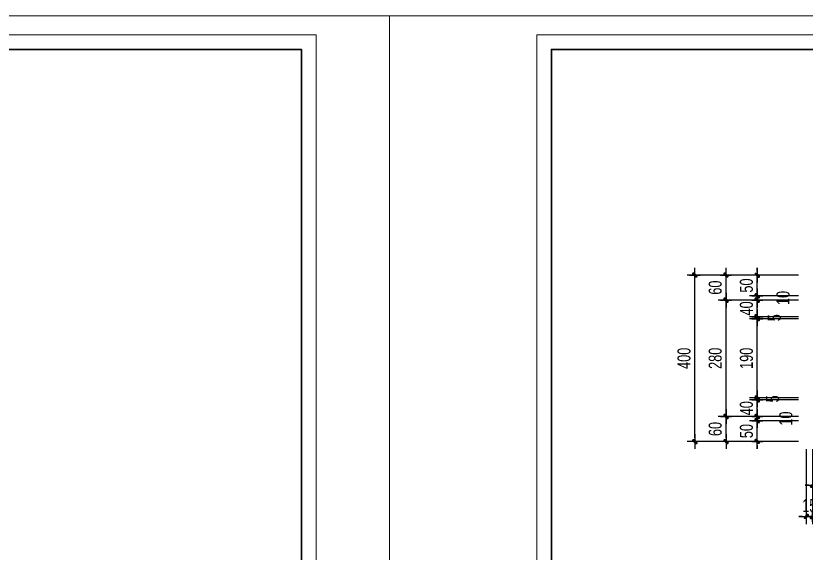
# Model space of a CAD drawing. Header units: inches. Extents: x 88947 to 296847, y 35049 to 161062.
# Drawn here: x 220800 to 224600, y 74469 to 77053 of the extents above; entities that cross this region are included whole.
import ezdxf

# ---------------------------------------------------------------- set-up
doc = ezdxf.new("R2010")
doc.units = ezdxf.units.IN
doc.header["$MEASUREMENT"] = 0
doc.header["$PDMODE"] = 1
for name, color, linetype, lineweight in [('A-Dims', 145, 'Continuous', 25), ('A-Text', 30, 'Continuous', 9), ('A-Wall', 2, 'Continuous', 35), ('DIM', 7, 'Continuous', 25), ('KHUNG 2', 144, 'Continuous', 18), ('NETMANH', 192, 'Continuous', 18)]:
    doc.layers.add(name, color=color, linetype=linetype, lineweight=lineweight)
doc.styles.add('VNI-HELVE-CONDENSE', font='VNARIAL.TTF', dxfattribs={"width": 0.7})
doc.dimstyles.new('TAS-25', dxfattribs={"dimscale": 25, "dimtxt": 2.5, "dimasz": 0.7, "dimexe": 1.5, "dimexo": 1.5, "dimgap": 0.8, "dimtad": 1, "dimdec": 0, "dimlfac": 0.5, "dimzin": 3, "dimdsep": 46, "dimtxsty": 'VNI-HELVE-CONDENSE', "dimblk": 'TICK', "dimcen": 2.5, "dimclrt": 71, "dimazin": 2, "dimtfac": 0.75, "dimtdec": 0, "dimtix": 1, "dimtmove": 2, "dimatfit": 2, "dimldrblk": 'TICK123', "dimfxl": 1.5, "dimtolj": 1, "dimtzin": 0, "dimarcsym": 0})

# ---------------------------------------------------------------- blocks, each defined once
blk = doc.blocks.new('khung ten')
at = {"layer": 'A-Wall', "ltscale": 0.7}
blk.add_lwpolyline([(267204, -219099), (305804, -219099), (305804, -190799), (267204, -190799)], close=True, dxfattribs=at)
at = {"layer": 'KHUNG 2', "ltscale": 0.7}
blk.add_lwpolyline([(267004, -219299), (306004, -219299), (306004, -190599), (267004, -190599)], close=True, dxfattribs=at)
at = {"layer": 'NETMANH', "ltscale": 0.7}
blk.add_lwpolyline([(265004, -220042), (307004, -220042), (307004, -190342), (265004, -190342)], close=True, dxfattribs=at)
blk = doc.blocks.new('TICK')
at = {"layer": 'A-Dims', "color": 1}
for p, q in [((-2, 0), (2, 0)), ((0, 1.5), (0, -1.5))]:
    blk.add_line(p, q, dxfattribs=at)
at = {"layer": 'A-Dims', "color": 1, "const_width": 0.788}
blk.add_lwpolyline([(-0.33, -0.35), (0.38, 0.38)], dxfattribs=at)
at = {"layer": 'A-Dims', "color": 1, "const_width": 0.394}
for points in [[(0.24, 0.52, -0.414214), (0.52, 0.52, -1)], [(0.52, 0.52, -0.414214), (0.52, 0.24, -1)], [(-0.47, -0.21, 0.414214), (-0.47, -0.49, 1)], [(-0.47, -0.49, 0.414214), (-0.19, -0.49, 1)]]:
    blk.add_lwpolyline(points, format="xyb", dxfattribs=at)
blk = doc.blocks.new('*D1478')
at = {"layer": 'Defpoints', "color": 0}
for p in [(224600.4, 75006.3), (224630.4, 75006.3), (224630.4, 74645.7)]:
    blk.add_point(p, dxfattribs=at)
at = {"layer": 'DIM', "color": 0, "lineweight": -2}
for p, q in [((224600.4, 74968.8), (224600.4, 74608.2)), ((224630.4, 74968.8), (224630.4, 74608.2)), ((224582.9, 74645.7), (224565.4, 74645.7)), ((224600.4, 74645.7), (224630.4, 74645.7)), ((224647.9, 74645.7), (224665.4, 74645.7))]:
    blk.add_line(p, q, dxfattribs=at)
at = {"layer": 'DIM', "color": 0, "lineweight": -2, "xscale": 17.5, "yscale": 17.5, "zscale": 17.5}
blk.add_blockref('TICK', (224600.4, 74645.7), dxfattribs=at)
at = {"layer": 'DIM', "color": 0, "lineweight": -2, "xscale": 17.5, "yscale": 17.5, "zscale": 17.5, "rotation": 180}
blk.add_blockref('TICK', (224630.4, 74645.7), dxfattribs=at)
at = {"layer": 'DIM', "color": 71, "insert": (224615.4, 74697.6), "char_height": 62.5, "attachment_point": 5, "style": 'VNI-HELVE-CONDENSE'}
blk.add_mtext('\\A1;15', dxfattribs=at)
blk = doc.blocks.new('TICK123')
at = {"layer": 'A-Dims', "color": 1}
blk.add_lwpolyline([(0.05, 0, 0, 0.84, 0), (-2.11, 0, 8.4, 8.4, 0)], format="xyseb", dxfattribs=at)
blk = doc.blocks.new('*D1479')
at = {"layer": 'Defpoints', "color": 0}
for p in [(224630.4, 75006.3), (224690.4, 75006.3), (224690.4, 74795.7)]:
    blk.add_point(p, dxfattribs=at)
at = {"layer": 'DIM', "color": 0, "lineweight": -2}
for p, q in [((224630.4, 74968.8), (224630.4, 74758.2)), ((224690.4, 74968.8), (224690.4, 74758.2)), ((224612.9, 74795.7), (224595.4, 74795.7)), ((224630.4, 74795.7), (224690.4, 74795.7)), ((224707.9, 74795.7), (224725.4, 74795.7))]:
    blk.add_line(p, q, dxfattribs=at)
at = {"layer": 'DIM', "color": 0, "lineweight": -2, "xscale": 17.5, "yscale": 17.5, "zscale": 17.5}
blk.add_blockref('TICK', (224630.4, 74795.7), dxfattribs=at)
at = {"layer": 'DIM', "color": 0, "lineweight": -2, "xscale": 17.5, "yscale": 17.5, "zscale": 17.5, "rotation": 180}
blk.add_blockref('TICK', (224690.4, 74795.7), dxfattribs=at)
at = {"layer": 'DIM', "color": 71, "insert": (224660.4, 74847.6), "char_height": 62.5, "attachment_point": 5, "style": 'VNI-HELVE-CONDENSE'}
blk.add_mtext('\\A1;30', dxfattribs=at)
blk = doc.blocks.new('*D1690')
at = {"layer": 'Defpoints', "color": 0}
for p in [(224364.9, 75106.3), (224600.4, 75106.3), (224600.4, 75006.3)]:
    blk.add_point(p, dxfattribs=at)
at = {"layer": 'DIM', "color": 0, "lineweight": -2}
for p, q in [((224562.9, 75106.3), (224327.4, 75106.3)), ((224364.9, 75123.8), (224364.9, 75141.3)), ((224364.9, 75006.3), (224364.9, 75106.3)), ((224562.9, 75006.3), (224327.4, 75006.3)), ((224364.9, 74988.8), (224364.9, 74971.3))]:
    blk.add_line(p, q, dxfattribs=at)
at = {"layer": 'DIM', "color": 0, "lineweight": -2, "xscale": 17.5, "yscale": 17.5, "zscale": 17.5}
for p, rotation in [((224364.9, 75106.3), 270), ((224364.9, 75006.3), 90)]:
    blk.add_blockref('TICK', p, dxfattribs=dict(at, rotation=rotation))
at = {"layer": 'DIM', "color": 71, "insert": (224313.1, 75056.3), "char_height": 62.5, "attachment_point": 5, "rotation": 90, "style": 'VNI-HELVE-CONDENSE'}
blk.add_mtext('\\A1;50', dxfattribs=at)
blk = doc.blocks.new('*D1691')
at = {"layer": 'Defpoints', "color": 0}
for p in [(224364.9, 75126.3), (224600.4, 75126.3), (224600.4, 75106.3)]:
    blk.add_point(p, dxfattribs=at)
at = {"layer": 'DIM', "color": 0, "lineweight": -2}
for p, q in [((224364.9, 75143.8), (224364.9, 75161.3)), ((224562.9, 75126.3), (224327.4, 75126.3)), ((224562.9, 75106.3), (224327.4, 75106.3)), ((224364.9, 75106.3), (224364.9, 75126.3)), ((224364.9, 75088.8), (224364.9, 75071.3))]:
    blk.add_line(p, q, dxfattribs=at)
at = {"layer": 'DIM', "color": 0, "lineweight": -2, "xscale": 17.5, "yscale": 17.5, "zscale": 17.5}
for p, rotation in [((224364.9, 75126.3), 270), ((224364.9, 75106.3), 90)]:
    blk.add_blockref('TICK', p, dxfattribs=dict(at, rotation=rotation))
at = {"layer": 'DIM', "color": 71, "insert": (224502.8, 75116.3), "char_height": 62.5, "attachment_point": 5, "rotation": 90, "style": 'VNI-HELVE-CONDENSE'}
blk.add_mtext('\\A1;10', dxfattribs=at)
blk = doc.blocks.new('*D1692')
at = {"layer": 'Defpoints', "color": 0}
for p in [(224364.9, 75206.3), (224600.4, 75206.3), (224600.4, 75126.3)]:
    blk.add_point(p, dxfattribs=at)
at = {"layer": 'DIM', "color": 0, "lineweight": -2}
for p, q in [((224364.9, 75223.8), (224364.9, 75241.3)), ((224562.9, 75206.3), (224327.4, 75206.3)), ((224364.9, 75126.3), (224364.9, 75206.3)), ((224562.9, 75126.3), (224327.4, 75126.3)), ((224364.9, 75108.8), (224364.9, 75091.3))]:
    blk.add_line(p, q, dxfattribs=at)
at = {"layer": 'DIM', "color": 0, "lineweight": -2, "xscale": 17.5, "yscale": 17.5, "zscale": 17.5}
for p, rotation in [((224364.9, 75206.3), 270), ((224364.9, 75126.3), 90)]:
    blk.add_blockref('TICK', p, dxfattribs=dict(at, rotation=rotation))
at = {"layer": 'DIM', "color": 71, "insert": (224313.1, 75166.3), "char_height": 62.5, "attachment_point": 5, "rotation": 90, "style": 'VNI-HELVE-CONDENSE'}
blk.add_mtext('\\A1;40', dxfattribs=at)
blk = doc.blocks.new('*D1693')
at = {"layer": 'Defpoints', "color": 0}
for p in [(224364.9, 75216.3), (224600.4, 75216.3), (224600.4, 75206.3)]:
    blk.add_point(p, dxfattribs=at)
at = {"layer": 'DIM', "color": 0, "lineweight": -2}
for p, q in [((224364.9, 75233.8), (224364.9, 75251.3)), ((224562.9, 75216.3), (224327.4, 75216.3)), ((224562.9, 75206.3), (224327.4, 75206.3)), ((224364.9, 75206.3), (224364.9, 75216.3)), ((224364.9, 75188.8), (224364.9, 75171.3))]:
    blk.add_line(p, q, dxfattribs=at)
at = {"layer": 'DIM', "color": 0, "lineweight": -2, "xscale": 17.5, "yscale": 17.5, "zscale": 17.5}
for p, rotation in [((224364.9, 75216.3), 270), ((224364.9, 75206.3), 90)]:
    blk.add_blockref('TICK', p, dxfattribs=dict(at, rotation=rotation))
at = {"layer": 'DIM', "color": 71, "insert": (224439.2, 75211.3), "char_height": 62.5, "attachment_point": 5, "rotation": 90, "style": 'VNI-HELVE-CONDENSE'}
blk.add_mtext('\\A1;5', dxfattribs=at)
blk = doc.blocks.new('*D1694')
at = {"layer": 'Defpoints', "color": 0}
for p in [(224364.9, 75596.3), (224600.4, 75596.3), (224600.4, 75216.3)]:
    blk.add_point(p, dxfattribs=at)
at = {"layer": 'DIM', "color": 0, "lineweight": -2}
for p, q in [((224562.9, 75596.3), (224327.4, 75596.3)), ((224364.9, 75233.8), (224364.9, 75578.8)), ((224562.9, 75216.3), (224327.4, 75216.3))]:
    blk.add_line(p, q, dxfattribs=at)
at = {"layer": 'DIM', "color": 0, "lineweight": -2, "xscale": 17.5, "yscale": 17.5, "zscale": 17.5}
for p, rotation in [((224364.9, 75596.3), 90), ((224364.9, 75216.3), 270)]:
    blk.add_blockref('TICK', p, dxfattribs=dict(at, rotation=rotation))
at = {"layer": 'DIM', "color": 71, "insert": (224313.1, 75406.3), "char_height": 62.5, "attachment_point": 5, "rotation": 90, "style": 'VNI-HELVE-CONDENSE'}
blk.add_mtext('\\A1;190', dxfattribs=at)
blk = doc.blocks.new('*D1695')
at = {"layer": 'Defpoints', "color": 0}
for p in [(224364.9, 75606.3), (224600.4, 75606.3), (224600.4, 75596.3)]:
    blk.add_point(p, dxfattribs=at)
at = {"layer": 'DIM', "color": 0, "lineweight": -2}
for p, q in [((224364.9, 75623.8), (224364.9, 75641.3)), ((224562.9, 75606.3), (224327.4, 75606.3)), ((224364.9, 75596.3), (224364.9, 75606.3)), ((224562.9, 75596.3), (224327.4, 75596.3)), ((224364.9, 75578.8), (224364.9, 75561.3))]:
    blk.add_line(p, q, dxfattribs=at)
at = {"layer": 'DIM', "color": 0, "lineweight": -2, "xscale": 17.5, "yscale": 17.5, "zscale": 17.5}
for p, rotation in [((224364.9, 75606.3), 270), ((224364.9, 75596.3), 90)]:
    blk.add_blockref('TICK', p, dxfattribs=dict(at, rotation=rotation))
at = {"layer": 'DIM', "color": 71, "insert": (224447.6, 75601.3), "char_height": 62.5, "attachment_point": 5, "rotation": 90, "style": 'VNI-HELVE-CONDENSE'}
blk.add_mtext('\\A1;5', dxfattribs=at)
blk = doc.blocks.new('*D1696')
at = {"layer": 'Defpoints', "color": 0}
for p in [(224364.9, 75686.3), (224600.4, 75686.3), (224600.4, 75606.3)]:
    blk.add_point(p, dxfattribs=at)
at = {"layer": 'DIM', "color": 0, "lineweight": -2}
for p, q in [((224364.9, 75703.8), (224364.9, 75721.3)), ((224562.9, 75686.3), (224327.4, 75686.3)), ((224364.9, 75606.3), (224364.9, 75686.3)), ((224562.9, 75606.3), (224327.4, 75606.3)), ((224364.9, 75588.8), (224364.9, 75571.3))]:
    blk.add_line(p, q, dxfattribs=at)
at = {"layer": 'DIM', "color": 0, "lineweight": -2, "xscale": 17.5, "yscale": 17.5, "zscale": 17.5}
for p, rotation in [((224364.9, 75686.3), 270), ((224364.9, 75606.3), 90)]:
    blk.add_blockref('TICK', p, dxfattribs=dict(at, rotation=rotation))
at = {"layer": 'DIM', "color": 71, "insert": (224313.1, 75646.3), "char_height": 62.5, "attachment_point": 5, "rotation": 90, "style": 'VNI-HELVE-CONDENSE'}
blk.add_mtext('\\A1;40', dxfattribs=at)
blk = doc.blocks.new('*D1697')
at = {"layer": 'Defpoints', "color": 0}
for p in [(224364.9, 75706.3), (224600.4, 75706.3), (224600.4, 75686.3)]:
    blk.add_point(p, dxfattribs=at)
at = {"layer": 'DIM', "color": 0, "lineweight": -2}
for p, q in [((224364.9, 75723.8), (224364.9, 75741.3)), ((224562.9, 75706.3), (224327.4, 75706.3)), ((224562.9, 75686.3), (224327.4, 75686.3)), ((224364.9, 75686.3), (224364.9, 75706.3)), ((224364.9, 75668.8), (224364.9, 75651.3))]:
    blk.add_line(p, q, dxfattribs=at)
at = {"layer": 'DIM', "color": 0, "lineweight": -2, "xscale": 17.5, "yscale": 17.5, "zscale": 17.5}
for p, rotation in [((224364.9, 75706.3), 270), ((224364.9, 75686.3), 90)]:
    blk.add_blockref('TICK', p, dxfattribs=dict(at, rotation=rotation))
at = {"layer": 'DIM', "color": 71, "insert": (224489.2, 75696.3), "char_height": 62.5, "attachment_point": 5, "rotation": 90, "style": 'VNI-HELVE-CONDENSE'}
blk.add_mtext('\\A1;10', dxfattribs=at)
blk = doc.blocks.new('*D1698')
at = {"layer": 'Defpoints', "color": 0}
for p in [(224364.9, 75806.3), (224600.4, 75806.3), (224600.4, 75706.3)]:
    blk.add_point(p, dxfattribs=at)
at = {"layer": 'DIM', "color": 0, "lineweight": -2}
for p, q in [((224364.9, 75823.8), (224364.9, 75841.3)), ((224562.9, 75806.3), (224327.4, 75806.3)), ((224364.9, 75706.3), (224364.9, 75806.3)), ((224562.9, 75706.3), (224327.4, 75706.3)), ((224364.9, 75688.8), (224364.9, 75671.3))]:
    blk.add_line(p, q, dxfattribs=at)
at = {"layer": 'DIM', "color": 0, "lineweight": -2, "xscale": 17.5, "yscale": 17.5, "zscale": 17.5}
for p, rotation in [((224364.9, 75806.3), 270), ((224364.9, 75706.3), 90)]:
    blk.add_blockref('TICK', p, dxfattribs=dict(at, rotation=rotation))
at = {"layer": 'DIM', "color": 71, "insert": (224313.1, 75756.3), "char_height": 62.5, "attachment_point": 5, "rotation": 90, "style": 'VNI-HELVE-CONDENSE'}
blk.add_mtext('\\A1;50', dxfattribs=at)
blk = doc.blocks.new('*D1699')
at = {"layer": 'Defpoints', "color": 0}
for p in [(224214.9, 75126.3), (224600.4, 75126.3), (224600.4, 75006.3)]:
    blk.add_point(p, dxfattribs=at)
at = {"layer": 'DIM', "color": 0, "lineweight": -2}
for p, q in [((224562.9, 75126.3), (224177.4, 75126.3)), ((224214.9, 75023.8), (224214.9, 75108.8)), ((224562.9, 75006.3), (224177.4, 75006.3))]:
    blk.add_line(p, q, dxfattribs=at)
at = {"layer": 'DIM', "color": 0, "lineweight": -2, "xscale": 17.5, "yscale": 17.5, "zscale": 17.5}
for p, rotation in [((224214.9, 75126.3), 90), ((224214.9, 75006.3), 270)]:
    blk.add_blockref('TICK', p, dxfattribs=dict(at, rotation=rotation))
at = {"layer": 'DIM', "color": 71, "insert": (224163.1, 75066.3), "char_height": 62.5, "attachment_point": 5, "rotation": 90, "style": 'VNI-HELVE-CONDENSE'}
blk.add_mtext('\\A1;60', dxfattribs=at)
blk = doc.blocks.new('*D1700')
at = {"layer": 'Defpoints', "color": 0}
for p in [(224214.9, 75686.3), (224600.4, 75686.3), (224600.4, 75126.3)]:
    blk.add_point(p, dxfattribs=at)
at = {"layer": 'DIM', "color": 0, "lineweight": -2}
for p, q in [((224562.9, 75686.3), (224177.4, 75686.3)), ((224214.9, 75143.8), (224214.9, 75668.8)), ((224562.9, 75126.3), (224177.4, 75126.3))]:
    blk.add_line(p, q, dxfattribs=at)
at = {"layer": 'DIM', "color": 0, "lineweight": -2, "xscale": 17.5, "yscale": 17.5, "zscale": 17.5}
for p, rotation in [((224214.9, 75686.3), 90), ((224214.9, 75126.3), 270)]:
    blk.add_blockref('TICK', p, dxfattribs=dict(at, rotation=rotation))
at = {"layer": 'DIM', "color": 71, "insert": (224163.1, 75406.3), "char_height": 62.5, "attachment_point": 5, "rotation": 90, "style": 'VNI-HELVE-CONDENSE'}
blk.add_mtext('\\A1;280', dxfattribs=at)
blk = doc.blocks.new('*D1701')
at = {"layer": 'Defpoints', "color": 0}
for p in [(224214.9, 75806.3), (224600.4, 75806.3), (224600.4, 75686.3)]:
    blk.add_point(p, dxfattribs=at)
at = {"layer": 'DIM', "color": 0, "lineweight": -2}
for p, q in [((224562.9, 75806.3), (224177.4, 75806.3)), ((224214.9, 75703.8), (224214.9, 75788.8)), ((224562.9, 75686.3), (224177.4, 75686.3))]:
    blk.add_line(p, q, dxfattribs=at)
at = {"layer": 'DIM', "color": 0, "lineweight": -2, "xscale": 17.5, "yscale": 17.5, "zscale": 17.5}
for p, rotation in [((224214.9, 75806.3), 90), ((224214.9, 75686.3), 270)]:
    blk.add_blockref('TICK', p, dxfattribs=dict(at, rotation=rotation))
at = {"layer": 'DIM', "color": 71, "insert": (224163.1, 75746.3), "char_height": 62.5, "attachment_point": 5, "rotation": 90, "style": 'VNI-HELVE-CONDENSE'}
blk.add_mtext('\\A1;60', dxfattribs=at)
blk = doc.blocks.new('*D1702')
at = {"layer": 'Defpoints', "color": 0}
for p in [(224064.9, 75806.3), (224600.4, 75806.3), (224600.4, 75006.3)]:
    blk.add_point(p, dxfattribs=at)
at = {"layer": 'DIM', "color": 0, "lineweight": -2}
for p, q in [((224562.9, 75806.3), (224027.4, 75806.3)), ((224064.9, 75023.8), (224064.9, 75788.8)), ((224562.9, 75006.3), (224027.4, 75006.3))]:
    blk.add_line(p, q, dxfattribs=at)
at = {"layer": 'DIM', "color": 0, "lineweight": -2, "xscale": 17.5, "yscale": 17.5, "zscale": 17.5}
for p, rotation in [((224064.9, 75806.3), 90), ((224064.9, 75006.3), 270)]:
    blk.add_blockref('TICK', p, dxfattribs=dict(at, rotation=rotation))
at = {"layer": 'DIM', "color": 71, "insert": (224013.1, 75406.3), "char_height": 62.5, "attachment_point": 5, "rotation": 90, "style": 'VNI-HELVE-CONDENSE'}
blk.add_mtext('\\A1;400', dxfattribs=at)

msp = doc.modelspace()

# ---------------------------------------------------------------- block references
at = {"layer": 'A-Text', "xscale": 0.3535714285681024, "yscale": 0.3535714286845177, "zscale": 0.3535714286832132}
for p in [(114049.4, 144353.1), (128899.4, 144353.1)]:
    msp.add_blockref('khung ten', p, dxfattribs=at)

# ---------------------------------------------------------------- dimensions: what is measured, and where the dimension line sits
at = {"layer": 'DIM'}
for base, p1, p2, picture, middle in [((224064.9, 75806.3), (224600.4, 75006.3), (224600.4, 75806.3), '*D1702', (224013.1, 75406.3)), ((224214.9, 75806.3), (224600.4, 75686.3), (224600.4, 75806.3), '*D1701', (224163.1, 75746.3)), ((224364.9, 75806.3), (224600.4, 75706.3), (224600.4, 75806.3), '*D1698', (224313.1, 75756.3)), ((224214.9, 75686.3), (224600.4, 75126.3), (224600.4, 75686.3), '*D1700', (224163.1, 75406.3)), ((224364.9, 75686.3), (224600.4, 75606.3), (224600.4, 75686.3), '*D1696', (224313.1, 75646.3)), ((224364.9, 75596.3), (224600.4, 75216.3), (224600.4, 75596.3), '*D1694', (224313.1, 75406.3)), ((224364.9, 75206.3), (224600.4, 75126.3), (224600.4, 75206.3), '*D1692', (224313.1, 75166.3)), ((224214.9, 75126.3), (224600.4, 75006.3), (224600.4, 75126.3), '*D1699', (224163.1, 75066.3)), ((224364.9, 75106.3), (224600.4, 75006.3), (224600.4, 75106.3), '*D1690', (224313.1, 75056.3))]:
    dim = msp.add_linear_dim(base=base, p1=p1, p2=p2, angle=90, dimstyle='TAS-25', dxfattribs=at)
    dim.commit()
    dim.dimension.update_dxf_attribs({"geometry": picture, "text_midpoint": middle})
for base, p1, p2, picture, middle in [((224364.9, 75706.3), (224600.4, 75686.3), (224600.4, 75706.3), '*D1697', (224489.2, 75696.3)), ((224364.9, 75606.3), (224600.4, 75596.3), (224600.4, 75606.3), '*D1695', (224447.6, 75601.3)), ((224364.9, 75216.3), (224600.4, 75206.3), (224600.4, 75216.3), '*D1693', (224439.2, 75211.3)), ((224364.9, 75126.3), (224600.4, 75106.3), (224600.4, 75126.3), '*D1691', (224502.8, 75116.3))]:
    dim = msp.add_linear_dim(base=base, p1=p1, p2=p2, angle=90, dimstyle='TAS-25', dxfattribs=at)
    dim.commit()
    dim.dimension.update_dxf_attribs({"geometry": picture, "text_midpoint": middle, "dimtype": 160})
for base, p1, p2, picture, middle in [((224630.4, 74645.7), (224600.4, 75006.3), (224630.4, 75006.3), '*D1478', (224615.4, 74697.6)), ((224690.4, 74795.7), (224630.4, 75006.3), (224690.4, 75006.3), '*D1479', (224660.4, 74847.6))]:
    dim = msp.add_linear_dim(base=base, p1=p1, p2=p2, dimstyle='TAS-25', dxfattribs=at)
    dim.commit()
    dim.dimension.update_dxf_attribs({"geometry": picture, "text_midpoint": middle})

doc.saveas('drawing.dxf')
